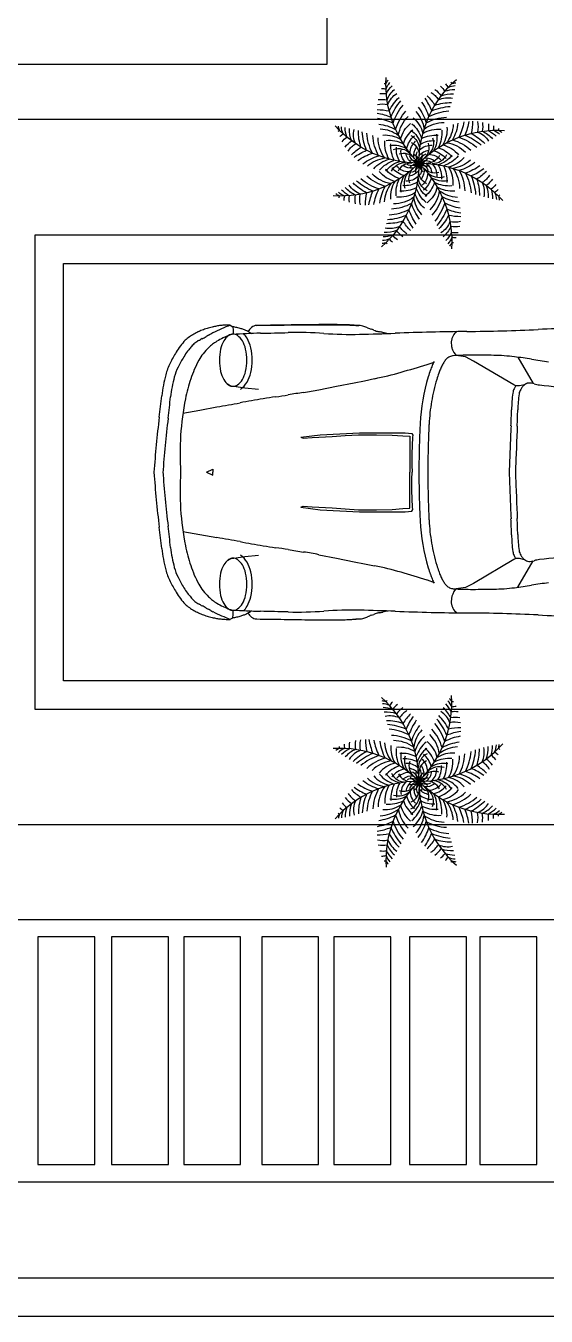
# Model space of a CAD drawing. Header units: metres. Extents: x -658 to -58, y -713 to -118.
# Drawn here: x -203.29 to -200.55, y -147.15 to -140.35 of the extents above; entities that cross this region are included whole.
import ezdxf

# ---------------------------------------------------------------- set-up
doc = ezdxf.new("R2010")
doc.units = ezdxf.units.M
doc.header["$LTSCALE"] = 100
doc.layers.add('plan', color=8, linetype='Continuous')

# ---------------------------------------------------------------- blocks, each defined once
blk = doc.blocks.new('A$C36E066C0')
for p, q in [((0.4023, 1.554), (0.4152, 1.5455)), ((0.4152, 1.5455), (0.4173, 1.5285)), ((0.4173, 1.5285), (0.4173, 1.5051)), ((0.5415, 1.5521), (0.8316, 1.5564)), ((0.8316, 1.5564), (0.985, 1.5564)), ((0.985, 1.5564), (1.0781, 1.5521)), ((1.0648, 1.5521), (1.0804, 1.5521)), ((1.5814, 1.4092), (1.5938, 1.3937)), ((1.6427, 1.3862), (1.5938, 1.3937)), ((1.6856, 1.3648), (1.6427, 1.3862)), ((1.8975, 1.2387), (1.6856, 1.3648)), ((1.918, 1.3851), (2, 1.2462)), ((1.4406, 1.3466), (1.477, 1.3594)), ((0.3874, 1.2444), (0.4074, 1.2328)), ((0.4074, 1.2328), (0.4208, 1.2316)), ((0.4208, 1.2316), (0.4792, 1.2231)), ((0.8696, 1.2132), (0.963, 1.2319)), ((0.963, 1.2319), (1.0564, 1.2505)), ((1.0564, 1.2505), (1.1097, 1.2612)), ((1.1097, 1.2612), (1.1631, 1.2719)), ((1.9082, 1.2333), (1.8975, 1.2387)), ((1.927, 1.2333), (1.9082, 1.2333)), ((1.9547, 1.2401), (1.927, 1.2333)), ((0.4792, 1.2231), (0.5517, 1.2158)), ((0.153, 1.0907), (0.2422, 1.1066)), ((0.2422, 1.1066), (0.3315, 1.1225)), ((0.7737, 0.963), (0.8759, 0.9758)), ((0.7737, 0.963), (0.7865, 0.9576)), ((0.7865, 0.9576), (0.8339, 0.9612)), ((0.8339, 0.9612), (0.9398, 0.9667)), ((0.8759, 0.9758), (1.0844, 0.9868)), ((0.9398, 0.9667), (1.0073, 0.9722)), ((1.0073, 0.9722), (1.0784, 0.9758)), ((1.0784, 0.9758), (1.1733, 0.9758)), ((1.0844, 0.9868), (1.2573, 0.9868)), ((1.1733, 0.9758), (1.2554, 0.974)), ((1.2554, 0.974), (1.312, 0.9703)), ((1.2573, 0.9868), (1.3248, 0.9868)), ((1.312, 0.9703), (1.3485, 0.9685)), ((1.3248, 0.9868), (1.3594, 0.9831)), ((1.3485, 0.9685), (1.3485, 0.9375)), ((1.3594, 0.9831), (1.3649, 0.974)), ((1.3631, 0.963), (1.3594, 0.8755)), ((1.3649, 0.974), (1.3631, 0.963)), ((1.3485, 0.9375), (1.3485, 0.9028)), ((1.3485, 0.9028), (1.3485, 0.8718)), ((1.3485, 0.8718), (1.3485, 0.839)), ((1.3485, 0.839), (1.3485, 0.8025)), ((1.3594, 0.8755), (1.3594, 0.8152)), ((0.2768, 0.7784), (0.3109, 0.7939)), ((0.2768, 0.7784), (0.3109, 0.763)), ((0.3109, 0.7939), (0.3109, 0.7784)), ((0.3109, 0.763), (0.3109, 0.7784)), ((1.3485, 0.8025), (1.3485, 0.7784)), ((1.3485, 0.7544), (1.3485, 0.7784)), ((1.3485, 0.7179), (1.3485, 0.7544)), ((1.3594, 0.8152), (1.3613, 0.7784)), ((1.3594, 0.7417), (1.3613, 0.7784)), ((1.3485, 0.6851), (1.3485, 0.7179)), ((1.3485, 0.6541), (1.3485, 0.6851)), ((1.3594, 0.6814), (1.3594, 0.7417)), ((1.3631, 0.5939), (1.3594, 0.6814)), ((1.3485, 0.6194), (1.3485, 0.6541)), ((1.3485, 0.5884), (1.3485, 0.6194)), ((0.7737, 0.5939), (0.7865, 0.5993)), ((0.7737, 0.5939), (0.8759, 0.5811)), ((0.7865, 0.5993), (0.8339, 0.5957)), ((0.8339, 0.5957), (0.9398, 0.5902)), ((0.8759, 0.5811), (1.0844, 0.5701)), ((0.9398, 0.5902), (1.0073, 0.5847)), ((1.0073, 0.5847), (1.0784, 0.5811)), ((1.0784, 0.5811), (1.1733, 0.5811)), ((1.0844, 0.5701), (1.2573, 0.5701)), ((1.1733, 0.5811), (1.2554, 0.5829)), ((1.2554, 0.5829), (1.312, 0.5866)), ((1.2573, 0.5701), (1.3248, 0.5701)), ((1.312, 0.5866), (1.3485, 0.5884)), ((1.3248, 0.5701), (1.3594, 0.5738)), ((1.3594, 0.5738), (1.3649, 0.5829)), ((1.3649, 0.5829), (1.3631, 0.5939)), ((0.153, 0.4662), (0.2422, 0.4503)), ((0.2422, 0.4503), (0.3315, 0.4344)), ((0.4792, 0.3338), (0.5517, 0.3411)), ((0.8696, 0.3437), (0.963, 0.325)), ((0.3874, 0.3125), (0.4074, 0.3241)), ((0.4074, 0.3241), (0.4208, 0.3252)), ((0.4208, 0.3252), (0.4792, 0.3338)), ((0.963, 0.325), (1.0564, 0.3064)), ((1.0564, 0.3064), (1.1097, 0.2957)), ((1.1097, 0.2957), (1.1631, 0.285)), ((1.8975, 0.3182), (1.6856, 0.1921)), ((1.9082, 0.3235), (1.8975, 0.3182)), ((1.927, 0.3235), (1.9082, 0.3235)), ((1.918, 0.1718), (2, 0.3107)), ((1.9547, 0.3168), (1.927, 0.3235)), ((1.4406, 0.2103), (1.477, 0.1975)), ((1.5814, 0.1477), (1.5938, 0.1632)), ((1.6427, 0.1707), (1.5938, 0.1632)), ((1.6856, 0.1921), (1.6427, 0.1707)), ((0.4023, 0.0029), (0.4152, 0.0114)), ((0.4152, 0.0114), (0.4173, 0.0284)), ((0.4173, 0.0284), (0.4173, 0.0518)), ((0.5415, 0.0048), (0.8316, 0.0005)), ((0.8316, 0.0005), (0.985, 0.0005)), ((0.985, 0.0005), (1.0781, 0.0048)), ((1.0648, 0.0048), (1.0804, 0.0048))]:
    blk.add_line(p, q)
for centre, radius, start, end in [((0.3748, 1.2217), 0.3293, 119.8734, 124.80301), ((0.3558, 1.2548), 0.2911, 114.48152, 119.87444), ((0.3917, 1.176), 0.3776, 110.32359, 114.47979), ((0.3905, 1.1791), 0.3744, 106.13389, 110.32509), ((0.5265, 1.0602), 0.5016, 118.47737, 120.00136), ((0.4134, 1.0998), 0.4569, 102.69849, 106.13259), ((-1.3993, 4.6208), 3.5464, 298.39725, 298.6128), ((0.4575, 1.217), 0.3308, 116.30616, 118.61707), ((0.7886, 0.547), 1.0782, 113.64201, 116.30239), ((0.396, 1.1771), 0.3776, 99.28109, 102.69805), ((0.3896, 1.2164), 0.3379, 95.46281, 99.28214), ((0.9696, 0.1337), 1.5294, 111.76847, 113.64398), ((0.39, 1.2124), 0.3419, 91.68783, 95.46247), ((0.5133, 1.1755), 0.345, 106.1475, 115.64411), ((0.4485, 1.4249), 0.0923, 126.35568, 150.00059), ((0.3901, 1.2083), 0.346, 87.96023, 91.69015), ((0.4173, 1.4671), 0.0398, 89.99943, 126.35451), ((0.374, 1.2645), 0.284, 77.09482, 81.65542), ((0.6497, -2.2609), 3.7734, 91.33953, 93.56327), ((0.4173, 1.4671), 0.0398, 53.64618, 90.00125), ((0.3695, 1.245), 0.304, 72.83418, 77.09467), ((0.3862, 1.4249), 0.0923, 29.99941, 53.64432), ((0.3835, 1.2902), 0.2567, 68.73997, 72.83625), ((0.3862, 1.4249), 0.1206, 29.99988, 44.4504), ((0.4156, 1.3727), 0.1682, 62.48362, 68.73734), ((0.4415, 1.4225), 0.112, 56.19424, 62.48342), ((0.6463, 1.3942), 0.1978, 131.72299, 140.06768), ((0.4366, 1.4152), 0.1209, 50.36375, 56.19307), ((0.5415, 1.5117), 0.0404, 90.00018, 131.72358), ((0.8898, -17.2721), 18.8274, 90.61848, 91.05987), ((-1.8254, 103.5862), 102.1028, 271.339567, 271.421743), ((1.1024, -21.8761), 23.4341, 90.66223, 91.01685), ((0.7555, -0.4209), 1.9364, 85.83472, 91.40818), ((1.0571, -26.3408), 27.8981, 90.30567, 90.46324), ((1.0373, 3.4607), 1.9554, 265.86173, 271.38122), ((0.9253, -1.6297), 3.1866, 88.92576, 90.30538), ((0.9549, -0.0525), 1.6092, 87.26796, 88.92607), ((0.9248, -0.6829), 2.2402, 86.07657, 87.26748), ((1.0804, 1.4853), 0.0669, 78.36929, 90.0038), ((0.6941, 17.6123), 16.1112, 271.38807, 272.0578), ((1.0691, 1.4303), 0.123, 72.04936, 78.36503), ((1.0171, 1.2699), 0.2916, 67.9848, 72.04165), ((1.3802, 2.1685), 0.6776, 248.00169, 249.74817), ((0.9325, 0.9556), 0.6153, 68.41152, 69.72804), ((1.2178, 1.6768), 0.1603, 248.43016, 253.48977), ((1.2166, 1.6728), 0.1561, 253.48322, 259.83803), ((1.0617, 0.809), 0.7215, 78.45877, 79.83241), ((1.6369, 3.6715), 2.1982, 258.69595, 259.07945), ((1.5381, 3.0908), 1.6094, 258.61889, 259.14237), ((1.9184, -16.8222), 18.3451, 91.42913, 92.0173), ((1.7715, -10.4791), 12.0003, 90.58435, 91.48324), ((1.6368, 1.4651), 0.068, 144.45983, 157.97376), ((1.6216, 1.476), 0.0494, 130.82069, 144.48949), ((1.6231, 1.4742), 0.0517, 117.7816, 130.83412), ((1.5552, 11.9372), 10.417, 270.51633, 271.55185), ((1.6685, 8.7872), 7.2652, 271.33188, 272.81739), ((2.2758, -2.7763), 4.3143, 90.8238, 93.32546), ((0.4946, 1.1835), 0.4409, 143.73929, 148.87603), ((0.3288, 1.3051), 0.2353, 134.10649, 143.7386), ((0.2865, 1.3487), 0.1746, 124.80231, 134.1062), ((0.3288, 1.3051), 0.1883, 137.40771, 143.74069), ((0.308, 1.346), 0.1461, 138.85088, 143.71142), ((0.3065, 1.3473), 0.1442, 133.92487, 138.85102), ((0.323, 1.3301), 0.168, 129.70021, 133.92805), ((0.2835, 1.3777), 0.1062, 123.00296, 129.69599), ((0.3026, 1.3484), 0.1412, 118.55359, 123.00491), ((-0.2471, 2.3584), 1.0088, 298.55486, 299.17761), ((0.4421, 1.1224), 0.4064, 117.51298, 119.05833), ((-0.0169, 1.9984), 0.5826, 297.74875, 298.82699), ((0.5332, 1.1856), 0.35, 134.60557, 141.46144), ((-0.0378, 2.0409), 0.6299, 298.63133, 299.84479), ((0.444, 1.2761), 0.2229, 127.43722, 134.60661), ((0.473, 1.2382), 0.2706, 121.53286, 127.43593), ((0.52, 1.1616), 0.3605, 115.64501, 121.53432), ((0.5039, 1.3928), 0.1564, 150.00022, 166.91726), ((0.3308, 1.3928), 0.1564, 13.08274, 29.99978), ((0.3308, 1.3928), 0.1846, 13.08328, 30.00033), ((0.2292, 1.3692), 0.2889, 346.91693, 13.08307), ((1.6564, 1.4584), 0.0889, 169.04534, 180.16267), ((1.662, 1.4584), 0.0944, 180.16647, 190.6249), ((1.6508, 1.4595), 0.0831, 158.00957, 169.06153), ((1.6624, 1.4585), 0.0948, 190.60831, 200.97068), ((0.8716, 0.9558), 0.8814, 148.8759, 153.16089), ((0.8716, 0.9558), 0.8343, 148.87628, 153.16127), ((0.4946, 1.1835), 0.3939, 143.73774, 148.87447), ((0.7704, 1.0786), 0.6078, 151.48275, 161.63117), ((0.4469, 1.2544), 0.2396, 141.46259, 151.48381), ((0.6055, 1.3692), 0.2607, 166.91699, 179.99996), ((0.6055, 1.3692), 0.2607, 180.00004, 193.08301), ((0.2292, 1.3692), 0.2607, 0.00007, 13.08304), ((0.2292, 1.3692), 0.2607, 346.91696, 359.99993), ((1.745, 1.2226), 0.3022, 152.2643, 156.95154), ((1.8114, 1.1891), 0.3295, 148.57505, 151.98179), ((1.6073, 1.3138), 0.0903, 136.11199, 148.5659), ((1.5713, 1.3484), 0.0404, 122.15966, 136.11257), ((1.5879, 1.322), 0.0716, 114.3406, 122.19251), ((1.5866, 1.3249), 0.0684, 105.55749, 114.30096), ((1.5856, 1.3285), 0.0647, 96.3197, 105.57012), ((1.6606, 1.4579), 0.093, 201.00795, 211.57894), ((1.6729, -0.048), 1.4439, 91.68905, 93.74823), ((1.6771, -0.1894), 1.5853, 89.81494, 91.69012), ((1.6589, -5.821), 7.217, 88.94414, 89.81483), ((1.7719, 0.3126), 1.0823, 83.13492, 88.94354), ((1.6092, -1.0385), 2.4432, 81.00663, 83.1356), ((3.4878, 10.8304), 9.5735, 261.00605, 261.54936), ((0.3659, 1.2117), 0.3146, 153.16066, 165.18359), ((0.3659, 1.2117), 0.2676, 153.16006, 165.18299), ((0.5039, 1.3456), 0.1564, 193.08274, 209.99978), ((0.3308, 1.3456), 0.1564, 330.00022, 346.91726), ((0.3308, 1.3456), 0.1846, 329.94746, 346.91737), ((0.8192, 2.9912), 1.7534, 281.30932, 286.00756), ((-1.1142, 9.7301), 8.7641, 286.00842, 286.94807), ((2.0981, 1.0855), 0.6812, 160.1822, 163.24567), ((1.862, 1.1705), 0.4302, 156.66585, 160.17283), ((2.098, 1.0854), 0.6341, 160.16874, 163.23221), ((1.8655, 1.1693), 0.387, 156.67681, 160.1838), ((1.7761, 1.2078), 0.2896, 151.96391, 156.65115), ((0.8156, 1.0928), 0.7797, 165.18367, 173.50522), ((0.8156, 1.0928), 0.7327, 165.18378, 173.50534), ((1.0169, 0.9968), 0.8675, 161.63174, 168.73771), ((0.4485, 1.3136), 0.0923, 210.00037, 233.64528), ((0.4173, 1.2713), 0.0398, 233.64348, 269.99855), ((0.4173, 1.2713), 0.0398, 270.00076, 306.35584), ((0.3862, 1.3136), 0.0923, 306.35472, 329.99963), ((0.3821, 1.3174), 0.126, 305.64844, 329.37429), ((2.4603, 0.9815), 1.058, 163.50618, 177.10121), ((2.4583, 0.982), 1.0089, 163.5146, 166.91905), ((2.0749, 1.1355), 0.1946, 150.04044, 154.91869), ((2.0474, 1.1507), 0.1302, 143.53339, 150.21372), ((1.9879, 1.1946), 0.0563, 128.05495, 143.53847), ((1.9843, 1.1993), 0.0504, 113.40919, 128.05801), ((1.9782, 1.2133), 0.0351, 92.33855, 113.41718), ((1.9803, 1.163), 0.0855, 72.98501, 92.33071), ((2.0496, 1.3897), 0.1516, 252.98394, 263.8509), ((3.2969, 12.9682), 11.7971, 263.85145, 264.80499), ((-18.0604, 3.2417), 18.2181, 353.14932, 353.50516), ((-18.0605, 3.2417), 18.2653, 353.14939, 353.50523), ((1.646, 0.8715), 1.509, 168.73736, 176.13631), ((78.7687, -436.4806), 444.5772, 100.129928, 100.145942), ((0.8652, -0.4927), 1.6839, 97.61572, 99.88534), ((0.2134, 4.1795), 3.0336, 278.12144, 279.38118), ((1.9432, -6.5016), 7.7867, 98.52516, 99.128), ((0.539, 2.8663), 1.6859, 278.52515, 281.30977), ((2.4583, 0.9819), 1.0089, 166.91421, 170.31865), ((2.6811, 1.0905), 0.7959, 172.36952, 178.76012), ((1.9674, 1.1861), 0.0758, 155.05778, 172.33198), ((2.6811, 1.0906), 0.7629, 172.37479, 178.76539), ((1.967, 1.1862), 0.0425, 155.12704, 172.40122), ((2.0644, 1.1409), 0.1499, 150.20594, 155.08419), ((-25.6919, 147.0118), 148.1921, 280.113913, 280.161953), ((2.4626, 0.9812), 1.0133, 173.72459, 177.12904), ((2.4626, 0.9813), 1.0133, 170.32654, 173.73099), ((-1.5952, 1.1827), 3.4814, 357.37981, 358.76648), ((-1.5952, 1.1831), 3.5143, 357.37247, 358.75914), ((6.419, 0.3007), 6.4373, 173.14941, 174.44653), ((6.419, 0.3007), 6.3902, 173.14939, 174.44651), ((2.0739, 0.9824), 0.6723, 175.50987, 177.66621), ((2.0739, 0.9824), 0.6253, 175.45572, 177.67186), ((21.0168, 0.2206), 19.151, 177.59703, 177.96264), ((20.9969, 0.2222), 19.0981, 177.5998, 177.96541), ((1.5737, 0.8764), 1.4365, 176.13645, 183.90951), ((5.0369, 0.8223), 3.6393, 177.7752, 178.6617), ((26.7262, -0.0242), 25.3452, 177.66191, 177.76647), ((5.0369, 0.822), 3.5923, 177.7713, 178.6578), ((26.7258, -0.0261), 25.2978, 177.65762, 177.76218), ((4.8715, 0.4512), 4.8824, 174.44648, 176.15671), ((4.8714, 0.4512), 4.8354, 174.44649, 176.15672), ((6.1794, 0.795), 4.7821, 178.65491, 179.32745), ((6.1794, 0.795), 4.7351, 178.65461, 179.32715), ((15.3177, 0.3202), 13.4524, 177.52374, 178.04299), ((15.3457, 0.319), 13.4475, 177.52294, 178.04219), ((4.5875, 0.8136), 3.1902, 179.32497, 180.63047), ((4.5875, 0.8137), 3.1431, 179.32741, 179.98492), ((4.8714, 1.1057), 4.8824, 183.84329, 185.55352), ((4.8714, 1.1057), 4.8354, 183.84328, 185.55351), ((1.5737, 0.6805), 1.4365, 176.09049, 183.86355), ((4.5875, 0.7433), 3.1902, 179.36953, 180.67503), ((4.3456, 0.8139), 2.9013, 179.98767, 180.7), ((4.3456, 0.743), 2.9013, 179.3, 180.01233), ((15.3177, 1.2367), 13.4524, 181.95701, 182.47626), ((15.3457, 1.2379), 13.4475, 181.95781, 182.47706), ((6.1793, 0.7619), 4.7821, 180.67255, 181.34509), ((4.5875, 0.7432), 3.1431, 180.01508, 180.67259), ((6.1794, 0.7619), 4.7351, 180.67286, 181.34539), ((6.419, 1.2562), 6.4373, 185.55347, 186.85059), ((6.419, 1.2562), 6.3902, 185.55349, 186.85061), ((5.0369, 0.7346), 3.6393, 181.3383, 182.2248), ((5.0369, 0.7349), 3.5923, 181.3422, 182.2287), ((21.0168, 1.3363), 19.151, 182.03736, 182.40297), ((20.9969, 1.3347), 19.0981, 182.03459, 182.4002), ((1.646, 0.6854), 1.509, 183.8637, 191.26264), ((26.7262, 1.5811), 25.3452, 182.23353, 182.33809), ((2.0739, 0.5745), 0.6723, 182.33379, 184.49014), ((26.7258, 1.583), 25.2978, 182.23782, 182.34238), ((2.0739, 0.5745), 0.6253, 182.32801, 184.54414), ((-18.0604, -1.6848), 18.2181, 6.49484, 6.85068), ((-18.0605, -1.6848), 18.2653, 6.49477, 6.85061), ((2.4603, 0.5754), 1.058, 182.89879, 196.49382), ((2.4626, 0.5757), 1.0133, 182.87103, 186.27548), ((-1.5952, 0.3742), 3.4814, 1.23352, 2.62019), ((-1.5952, 0.3738), 3.5143, 1.24086, 2.62753), ((-25.6919, -145.4549), 148.1921, 79.83806, 79.886101), ((78.7687, 438.0375), 444.5772, 259.854058, 259.870072), ((2.4626, 0.5756), 1.0133, 186.26902, 189.67346), ((2.6811, 0.4664), 0.7959, 181.23988, 187.63048), ((2.6811, 0.4663), 0.7629, 181.23461, 187.62521), ((0.8156, 0.4641), 0.7797, 186.49477, 194.81633), ((0.8156, 0.4641), 0.7327, 186.49466, 194.81622), ((1.0169, 0.5601), 0.8675, 191.26228, 198.36825), ((0.3821, 0.2395), 0.126, 30.62641, 54.35227), ((0.8652, 2.0495), 1.6839, 260.11386, 262.38347), ((0.2135, -2.6226), 3.0336, 80.6196, 81.87934), ((1.9432, 8.0585), 7.7867, 260.872, 261.47484), ((0.539, -1.3094), 1.6859, 78.69023, 81.47485), ((2.4583, 0.575), 1.0089, 189.68134, 193.08579), ((2.4583, 0.5749), 1.0089, 193.08096, 196.48541), ((1.9674, 0.3708), 0.0758, 187.66802, 204.94222), ((1.967, 0.3707), 0.0425, 187.59874, 204.87292), ((2.0644, 0.416), 0.1499, 204.91587, 209.79412), ((2.0474, 0.4062), 0.1302, 209.78622, 216.46655), ((0.3659, 0.3452), 0.2676, 194.81701, 206.83994), ((0.7704, 0.4783), 0.6078, 198.36884, 208.51726), ((0.5039, 0.2113), 0.1564, 150.00019, 166.91724), ((0.4485, 0.2433), 0.0923, 126.35475, 149.99966), ((0.4173, 0.2856), 0.0398, 90.00145, 126.35652), ((0.4173, 0.2856), 0.0398, 53.64416, 89.99924), ((0.3862, 0.2433), 0.0923, 30.00034, 53.64525), ((0.3308, 0.2113), 0.1564, 13.08276, 29.99981), ((0.3308, 0.2113), 0.1846, 13.08262, 30.05253), ((0.8192, -1.4343), 1.7534, 73.99208, 78.69032), ((2.0981, 0.4714), 0.6812, 196.75433, 199.8178), ((2.098, 0.4715), 0.6341, 196.76779, 199.83126), ((2.0749, 0.4213), 0.1946, 205.08136, 209.95961), ((1.9879, 0.3623), 0.0563, 216.46153, 231.94505), ((1.9843, 0.3576), 0.0504, 231.93847, 246.58729), ((1.9782, 0.3436), 0.0351, 246.58694, 267.66557), ((1.9803, 0.3939), 0.0855, 267.66923, 287.01493), ((2.0496, 0.1672), 0.1516, 96.1491, 107.01606), ((3.2969, -11.4113), 11.7971, 95.19501, 96.14855), ((0.3659, 0.3452), 0.3146, 194.81612, 206.83905), ((0.8716, 0.6011), 0.8343, 206.8387, 211.1237), ((0.6055, 0.1877), 0.2607, 166.91699, 179.99996), ((0.2292, 0.1877), 0.2607, 0.00007, 13.08304), ((0.2292, 0.1877), 0.2889, 346.91693, 13.08307), ((-1.1141, -8.1732), 8.7641, 73.0523, 73.99195), ((1.862, 0.3864), 0.4302, 199.82717, 203.33415), ((1.745, 0.3342), 0.3022, 203.04846, 207.7357), ((1.8655, 0.3876), 0.387, 199.8162, 203.32319), ((1.7761, 0.3491), 0.2896, 203.34885, 208.03609), ((1.8114, 0.3678), 0.3295, 208.01813, 211.42487), ((0.8716, 0.6011), 0.8814, 206.83952, 211.12451), ((0.4946, 0.3734), 0.4409, 211.12397, 216.26071), ((0.4946, 0.3734), 0.3939, 211.12553, 216.26226), ((0.3288, 0.2518), 0.1883, 216.25941, 222.59239), ((0.4469, 0.3025), 0.2396, 208.51615, 218.53736), ((0.5332, 0.3713), 0.35, 218.53861, 225.39448), ((0.6055, 0.1877), 0.2607, 180.00004, 193.083), ((0.2292, 0.1877), 0.2607, 346.91697, 359.99994), ((1.6073, 0.2431), 0.0903, 211.4342, 223.88811), ((1.5713, 0.2085), 0.0404, 223.88301, 237.83592), ((1.5879, 0.2349), 0.0716, 237.81222, 245.66412), ((1.5866, 0.232), 0.0684, 245.69934, 254.44281), ((1.5856, 0.2284), 0.0647, 254.42988, 263.6803), ((1.6606, 0.099), 0.093, 148.42114, 158.99214), ((1.6729, 1.6049), 1.4439, 266.25177, 268.31095), ((1.6771, 1.7463), 1.5853, 268.30988, 270.18506), ((1.6589, 7.3779), 7.217, 270.18517, 271.05586), ((1.7719, 1.2443), 1.0823, 271.05646, 276.86508), ((1.6092, 2.5954), 2.4432, 276.8644, 278.99337), ((3.4878, -9.2735), 9.5735, 98.45064, 98.99395), ((0.3288, 0.2518), 0.2353, 216.2614, 225.89351), ((0.2865, 0.2082), 0.1746, 225.89371, 235.19761), ((0.308, 0.2109), 0.1461, 216.28858, 221.14912), ((0.3065, 0.2096), 0.1442, 221.14898, 226.07513), ((0.323, 0.2268), 0.168, 226.07175, 230.29959), ((0.2835, 0.1792), 0.1062, 230.30401, 236.99704), ((0.3026, 0.2085), 0.1412, 236.99535, 241.44667), ((-0.2471, -0.8015), 1.0088, 60.82239, 61.44514), ((0.4421, 0.4345), 0.4064, 240.94141, 242.48675), ((-0.0169, -0.4415), 0.5826, 61.17327, 62.25151), ((-0.0378, -0.484), 0.6299, 60.15521, 61.36867), ((0.444, 0.2807), 0.2229, 225.39339, 232.56278), ((0.473, 0.3187), 0.2706, 232.56407, 238.46714), ((0.52, 0.3953), 0.3605, 238.46568, 244.35499), ((0.5039, 0.164), 0.1564, 193.08276, 209.99981), ((0.5133, 0.3814), 0.345, 244.35589, 253.8525), ((0.4485, 0.132), 0.0923, 209.99941, 233.64432), ((0.3862, 0.132), 0.0923, 306.35568, 330.00059), ((0.3308, 0.164), 0.1564, 330.00019, 346.91724), ((0.3862, 0.132), 0.1206, 315.55072, 330.00124), ((0.3308, 0.164), 0.1846, 329.99967, 346.91672), ((1.662, 0.0985), 0.0944, 169.37508, 179.83351), ((1.6564, 0.0985), 0.0889, 179.83702, 190.95435), ((1.6624, 0.0984), 0.0948, 159.02932, 169.39169), ((1.6508, 0.0974), 0.0831, 190.93946, 201.99142), ((0.3748, 0.3352), 0.3293, 235.19709, 240.1267), ((0.3558, 0.3021), 0.2911, 240.12556, 245.51848), ((0.3917, 0.3809), 0.3776, 245.5201, 249.6763), ((0.3905, 0.3778), 0.3744, 249.67502, 253.86622), ((0.5265, 0.4967), 0.5016, 239.99842, 241.52242), ((0.4134, 0.4571), 0.4569, 253.86741, 257.30151), ((-1.3993, -3.0639), 3.5464, 61.38742, 61.60296), ((0.4575, 0.3398), 0.3308, 241.38271, 243.69362), ((0.7886, 1.0099), 1.0782, 243.69767, 246.35805), ((0.396, 0.3798), 0.3776, 257.30195, 260.71891), ((0.3896, 0.3405), 0.3379, 260.71786, 264.53719), ((0.9696, 1.4231), 1.5294, 246.35602, 248.23153), ((0.39, 0.3445), 0.3419, 264.53505, 268.3097), ((0.3901, 0.3486), 0.346, 268.31233, 272.04226), ((0.4173, 0.0897), 0.0398, 233.64549, 270.00057), ((0.6497, 3.8178), 3.7734, 266.43673, 268.66047), ((0.374, 0.2924), 0.284, 278.34472, 282.90532), ((0.4173, 0.0897), 0.0398, 269.99875, 306.35382), ((0.3695, 0.3119), 0.304, 282.90533, 287.16582), ((0.3835, 0.2667), 0.2567, 287.16375, 291.26003), ((0.4156, 0.1842), 0.1682, 291.26249, 297.51622), ((0.4415, 0.1344), 0.112, 297.51681, 303.80599), ((0.6463, 0.1627), 0.1978, 219.93224, 228.27693), ((0.4366, 0.1417), 0.1209, 303.80693, 309.63625), ((0.5415, 0.0452), 0.0404, 228.27642, 269.99982), ((0.8899, 18.829), 18.8274, 268.93977, 269.38116), ((-1.8254, -102.0294), 102.1028, 88.578257, 88.660433), ((1.1023, 23.433), 23.4341, 268.98354, 269.33816), ((0.7555, 1.9778), 1.9364, 268.59182, 274.16528), ((1.0571, 27.8977), 27.8981, 269.53676, 269.69433), ((1.0373, -1.9038), 1.9554, 88.61878, 94.13827), ((0.9253, 3.1866), 3.1866, 269.69462, 271.07424), ((0.9549, 1.6094), 1.6092, 271.07393, 272.73204), ((0.9248, 2.2398), 2.2402, 272.73245, 273.92336), ((1.0804, 0.0716), 0.0669, 269.99644, 281.63096), ((0.6941, -16.0555), 16.1112, 87.9422, 88.61193), ((1.0691, 0.1266), 0.123, 281.63497, 287.95064), ((1.0171, 0.287), 0.2916, 287.95835, 292.0152), ((1.3802, -0.6116), 0.6776, 110.25183, 111.99831), ((0.9325, 0.6013), 0.6153, 290.27174, 291.58826), ((1.2178, -0.1199), 0.1603, 106.51023, 111.56984), ((1.2166, -0.1159), 0.1561, 100.16197, 106.51678), ((1.0617, 0.7479), 0.7215, 280.16759, 281.54123), ((1.6369, -2.1146), 2.1982, 100.92055, 101.30405), ((1.5381, -1.5339), 1.6094, 100.85763, 101.38111), ((1.9184, 18.3791), 18.3451, 267.98268, 268.57085), ((1.7715, 12.036), 12.0003, 268.51676, 269.41565), ((1.6368, 0.0918), 0.068, 202.02624, 215.54017), ((1.6216, 0.0809), 0.0494, 215.51051, 229.17931), ((1.6231, 0.0826), 0.0517, 229.16588, 242.2184), ((1.5552, -10.3803), 10.417, 88.44817, 89.48368), ((1.6685, -7.2303), 7.2652, 87.18261, 88.66812), ((2.2758, 4.3332), 4.3143, 266.67454, 269.1762)]:
    blk.add_arc(centre, radius, start, end)
blk = doc.blocks.new('A$C5CF46EA4')
for centre, radius, start, end in [((-0.286, 0.95), 1.231, 359.7866, 48.3263), ((0.078, 1.819), 1.231, 314.7866, 3.3263), ((1.172, 1.759), 0.151, 24.8917, 42.059), ((0.531, 1.681), 0.151, 69.8917, 87.059), ((0.542, 1.615), 0.185, 63.8335, 89.4867), ((0.539, 1.358), 0.401, 72.9286, 88.3029), ((0.581, 1.37), 0.34, 69.575, 93.1547), ((0.703, 1.732), 0.151, 136.0206, 143.5444), ((0.783, 1.687), 0.185, 134.6388, 149.6026), ((0.967, 1.486), 0.401, 130.0973, 140.5075), ((0.974, 1.488), 0.34, 127.3086, 143.8611), ((0.942, 1.512), 0.249, 121.1923, 148.041), ((1.054, 1.504), 0.249, 20.3951, 57.4318), ((0.988, 1.504), 0.34, 24.575, 48.1547), ((0.95, 1.524), 0.401, 27.9286, 43.3029), ((1.133, 1.704), 0.185, 18.8335, 44.4867), ((1.343, 1.313), 0.401, 85.0973, 95.5075), ((1.331, 1.673), 0.151, 91.0206, 98.5444), ((1.355, 1.585), 0.185, 89.6388, 104.6026), ((0.627, 1.418), 0.249, 65.3951, 102.4318), ((0.591, 1.037), 0.576, 71.9185, 90.3789), ((0.551, 0.916), 0.657, 67.3064, 85.7916), ((1.259, 1.28), 0.576, 134.6721, 148.0815), ((1.412, 1.273), 0.657, 143.8063, 157.6936), ((1.389, 1.28), 0.581, 144.3968, 162.2019), ((0.677, 1.208), 0.581, 17.7981, 40.471), ((0.646, 1.203), 0.657, 22.3064, 40.7916), ((0.759, 1.261), 0.576, 26.9185, 45.3789), ((1.344, 1.349), 0.249, 76.1923, 103.041), ((1.349, 1.309), 0.34, 82.3086, 98.8611), ((0.57, 0.941), 0.581, 62.7981, 85.471), ((0.618, 0.942), 0.511, 61.1304, 87.3372), ((1.355, 1.247), 0.511, 141.857, 163.8696), ((1.256, 1.266), 0.372, 138.1649, 171.5062), ((1.221, 1.195), 0.328, 130.7054, 166.1838), ((0.803, 1.197), 0.372, 8.4938, 45.209), ((0.711, 1.175), 0.511, 16.1304, 42.3372), ((1.496, 0.869), 0.581, 99.3968, 117.2019), ((1.507, 0.847), 0.657, 98.8063, 112.6936), ((1.404, 0.96), 0.576, 89.6721, 103.0815), ((0.071, 0.078), 1.231, 44.7866, 93.3263), ((0.132, 1.172), 0.151, 114.8917, 132.059), ((0.187, 1.133), 0.185, 108.8335, 134.4867), ((0.218, 1.331), 0.151, 181.0206, 188.5444), ((0.367, 0.95), 0.401, 117.9286, 133.3029), ((0.306, 1.355), 0.185, 179.6388, 194.6026), ((0.387, 0.988), 0.34, 114.575, 138.1547), ((0.386, 1.054), 0.249, 110.3951, 147.4318), ((0.578, 1.343), 0.401, 175.0973, 185.5075), ((0.582, 1.349), 0.34, 172.3086, 188.8611), ((0.542, 1.344), 0.249, 166.1923, 193.041), ((0.931, 1.404), 0.576, 179.6721, 193.0815), ((1.044, 1.507), 0.657, 188.8063, 202.6936), ((1.022, 1.496), 0.581, 189.3968, 207.2019), ((1.022, 1.449), 0.511, 186.857, 208.8696), ((0.938, 1.392), 0.372, 183.1649, 216.5062), ((0.963, 1.317), 0.328, 175.7054, 211.1838), ((0.667, 1.022), 0.372, 53.4938, 90.209), ((1.056, 1.279), 0.363, 175.49, 205.9395), ((0.732, 0.993), 0.328, 58.8162, 95.6638), ((1.259, 1.103), 0.363, 130.49, 160.9395), ((1.185, 1.092), 0.265, 124.9214, 166.046), ((0.95, 2.177), 1.231, 269.7866, 318.3263), ((0.774, 1.04), 0.363, 19.0605, 48.6559), ((0.829, 1.13), 0.328, 13.8162, 50.6638), ((1.392, 0.953), 0.372, 93.1649, 126.5062), ((1.449, 0.869), 0.511, 96.857, 118.8696), ((0.916, 1.34), 0.657, 337.3064, 355.7916), ((1.037, 1.3), 0.576, 341.9185, 0.3789), ((1.418, 1.264), 0.249, 335.3951, 12.4318), ((1.37, 1.31), 0.34, 339.575, 3.1547), ((1.358, 1.352), 0.401, 342.9286, 358.3029), ((1.615, 1.349), 0.185, 333.8335, 359.4867), ((1.732, 1.188), 0.151, 46.0206, 53.5444), ((1.681, 1.36), 0.151, 339.8917, 357.059), ((0.63, 0.759), 0.576, 116.9185, 135.3789), ((0.687, 0.646), 0.657, 112.3064, 130.7916), ((0.683, 0.677), 0.581, 107.7981, 130.471), ((0.716, 0.711), 0.511, 106.1304, 132.3372), ((0.694, 0.803), 0.372, 98.4938, 135.209), ((0.761, 0.829), 0.328, 103.8162, 140.6638), ((0.757, 0.891), 0.363, 64.0605, 93.6559), ((1.012, 1.218), 0.265, 169.9214, 211.046), ((0.792, 0.929), 0.265, 58.954, 94.9495), ((0.965, 1.169), 0.18, 162.0705, 224.1396), ((0.812, 0.963), 0.18, 45.8604, 93.8935), ((0.993, 1.116), 0.157, 161.9033, 227.5819), ((1.117, 1.089), 0.18, 117.0705, 179.1396), ((1.1, 1.032), 0.157, 116.9033, 182.5819), ((0.863, 1.052), 0.18, 0.8604, 48.8935), ((0.825, 1.042), 0.265, 13.954, 49.9495), ((1.218, 0.879), 0.265, 79.9214, 121.046), ((1.279, 0.835), 0.363, 85.49, 115.9395), ((1.317, 0.928), 0.328, 85.7054, 121.1838), ((0.891, 1.134), 0.363, 334.0605, 3.6559), ((0.993, 1.159), 0.328, 328.8162, 5.6638), ((1.022, 1.224), 0.372, 323.4938, 0.209), ((0.942, 1.273), 0.511, 331.1304, 357.3372), ((0.941, 1.32), 0.581, 332.7981, 355.471), ((1.512, 0.948), 0.249, 31.1923, 58.041), ((1.488, 0.917), 0.34, 37.3086, 53.8611), ((1.486, 0.924), 0.401, 40.0973, 50.5075), ((1.687, 1.108), 0.185, 44.6388, 59.6026), ((0.695, 1.221), 0.328, 220.7054, 256.1838), ((0.788, 1.259), 0.363, 220.49, 250.9395), ((0.851, 0.774), 0.363, 109.0605, 138.6559), ((0.799, 1.185), 0.265, 214.9214, 256.046), ((0.801, 1.117), 0.18, 207.0705, 269.1396), ((0.849, 0.825), 0.265, 103.954, 139.9495), ((0.839, 0.863), 0.18, 90.8604, 138.8935), ((0.858, 1.1), 0.157, 206.9033, 272.5819), ((0.865, 0.846), 0.157, 82.4181, 128.5699), ((0.818, 0.932), 0.157, 37.4181, 83.5699), ((0.827, 0.935), 0.119, 5.0251, 71.6696), ((1.029, 1.029), 0.119, 171.5256, 224.9749), ((0.855, 1.022), 0.119, 320.0251, 26.6696), ((1.064, 0.945), 0.119, 126.5256, 179.9749), ((0.935, 1.064), 0.119, 275.0251, 341.6696), ((0.846, 1.026), 0.157, 352.4181, 38.5699), ((1.116, 0.898), 0.157, 71.9033, 137.5819), ((0.932, 1.073), 0.157, 307.4181, 353.5699), ((1.169, 0.926), 0.18, 72.0705, 134.1396), ((0.963, 1.079), 0.18, 315.8604, 3.8935), ((0.929, 1.099), 0.265, 328.954, 4.9495), ((1.266, 0.635), 0.372, 48.1649, 81.5062), ((1.247, 0.536), 0.511, 51.857, 73.8696), ((1.28, 0.502), 0.581, 54.3968, 72.2019), ((1.273, 0.479), 0.657, 53.8063, 67.6936), ((1.28, 0.632), 0.576, 44.6721, 58.0815), ((0.941, -0.286), 1.231, 89.7866, 138.3263), ((0.611, 1.259), 0.576, 224.6721, 238.0815), ((0.618, 1.412), 0.657, 233.8063, 247.6936), ((0.61, 1.389), 0.581, 234.3968, 252.2019), ((0.643, 1.355), 0.511, 231.857, 253.8696), ((0.624, 1.256), 0.372, 228.1649, 261.5062), ((0.949, 0.618), 0.511, 151.1304, 177.3372), ((0.869, 0.667), 0.372, 143.4938, 180.209), ((0.898, 0.732), 0.328, 148.8162, 185.6638), ((1.813, 0.071), 1.231, 134.7866, 183.3263), ((1, 0.757), 0.363, 154.0605, 183.6559), ((0.962, 0.792), 0.265, 148.954, 184.9495), ((0.775, 0.993), 0.157, 251.9033, 317.5819), ((0.928, 0.812), 0.18, 135.8604, 183.8935), ((0.959, 0.818), 0.157, 127.4181, 173.5699), ((0.869, 0.855), 0.119, 50.0251, 116.6696), ((0.956, 0.827), 0.119, 95.0251, 161.6696), ((0.862, 1.029), 0.119, 261.5256, 314.9749), ((0.945, 1.064), 0.119, 216.5256, 269.9749), ((0.791, 0.858), 0.157, 296.9033, 2.5819), ((1.045, 0.865), 0.157, 172.4181, 218.5699), ((0.827, 0.945), 0.119, 306.5256, 359.9749), ((1.036, 0.869), 0.119, 140.0251, 206.6696), ((1.029, 0.861), 0.119, 81.5256, 134.9749), ((1.819, 1.813), 1.231, 224.7866, 273.3263), ((2.177, 0.941), 1.231, 179.7866, 228.3263), ((0.945, 0.827), 0.119, 36.5256, 89.9749), ((0.861, 0.862), 0.119, 351.5256, 44.9749), ((1.022, 1.036), 0.119, 230.0251, 296.6696), ((1.064, 0.956), 0.119, 185.0251, 251.6696), ((1.073, 0.959), 0.157, 217.4181, 263.5699), ((0.898, 0.775), 0.157, 341.9033, 47.5819), ((1.026, 1.045), 0.157, 262.4181, 308.5699), ((1.032, 0.791), 0.157, 26.9033, 92.5819), ((1.052, 1.028), 0.18, 270.8604, 318.8935), ((1.089, 0.773), 0.18, 27.0705, 89.1396), ((1.042, 1.066), 0.265, 283.954, 319.9495), ((1.092, 0.706), 0.265, 34.9214, 76.046), ((1.04, 1.117), 0.363, 289.0605, 318.6559), ((1.13, 1.062), 0.328, 283.8162, 320.6638), ((1.103, 0.631), 0.363, 40.49, 70.9395), ((1.195, 0.67), 0.328, 40.7054, 76.1838), ((0.403, 0.974), 0.34, 217.3086, 233.8611), ((0.378, 0.942), 0.249, 211.1923, 238.041), ((0.473, 0.627), 0.249, 155.3951, 192.4318), ((0.854, 0.591), 0.576, 161.9185, 180.3789), ((0.975, 0.551), 0.657, 157.3064, 175.7916), ((0.949, 0.57), 0.581, 152.7981, 175.471), ((0.612, 1.056), 0.363, 265.49, 295.9395), ((0.673, 1.012), 0.265, 259.9214, 301.046), ((0.722, 0.965), 0.18, 252.0705, 314.1396), ((1.117, 0.851), 0.363, 199.0605, 228.6559), ((1.066, 0.849), 0.265, 193.954, 229.9495), ((1.028, 0.839), 0.18, 180.8604, 228.8935), ((0.773, 0.801), 0.18, 297.0705, 359.1396), ((0.706, 0.799), 0.265, 304.9214, 346.046), ((1.079, 0.928), 0.18, 225.8604, 273.8935), ((1.099, 0.962), 0.265, 238.954, 274.9495), ((0.926, 0.722), 0.18, 342.0705, 44.1396), ((0.879, 0.673), 0.265, 349.9214, 31.046), ((0.835, 0.612), 0.363, 355.49, 25.9395), ((0.928, 0.574), 0.328, 355.7054, 31.1838), ((1.197, 1.088), 0.372, 278.4938, 315.209), ((0.953, 0.499), 0.372, 3.1649, 36.5062), ((1.175, 1.18), 0.511, 286.1304, 312.3372), ((1.208, 1.213), 0.581, 287.7981, 310.471), ((1.203, 1.245), 0.657, 292.3064, 310.7916), ((1.261, 1.132), 0.576, 296.9185, 315.3789), ((0.158, 0.703), 0.151, 226.0206, 233.5444), ((0.21, 0.531), 0.151, 159.8917, 177.059), ((0.204, 0.783), 0.185, 224.6388, 239.6026), ((0.276, 0.542), 0.185, 153.8335, 179.4867), ((0.404, 0.967), 0.401, 220.0973, 230.5075), ((0.533, 0.539), 0.401, 162.9286, 178.3029), ((0.521, 0.581), 0.34, 159.575, 183.1547), ((0.442, 1.022), 0.511, 276.857, 298.8696), ((0.499, 0.938), 0.372, 273.1649, 306.5062), ((0.574, 0.963), 0.328, 265.7054, 301.1838), ((1.18, 0.716), 0.511, 196.1304, 222.3372), ((1.088, 0.694), 0.372, 188.4938, 225.209), ((1.062, 0.761), 0.328, 193.8162, 230.6638), ((0.631, 0.788), 0.363, 310.49, 340.9395), ((0.67, 0.695), 0.328, 310.7054, 346.1838), ((0.635, 0.624), 0.372, 318.1649, 351.5062), ((1.134, 1), 0.363, 244.0605, 273.6559), ((1.159, 0.898), 0.328, 238.8162, 275.6638), ((1.224, 0.869), 0.372, 233.4938, 270.209), ((0.869, 0.442), 0.511, 6.857, 28.8696), ((0.869, 0.395), 0.581, 9.3968, 27.2019), ((0.847, 0.384), 0.657, 8.8063, 22.6936), ((0.96, 0.487), 0.576, 359.6721, 13.0815), ((1.349, 0.547), 0.249, 346.1923, 13.041), ((1.504, 0.836), 0.249, 290.3951, 327.4318), ((1.504, 0.903), 0.34, 294.575, 318.1547), ((1.309, 0.541), 0.34, 352.3086, 8.8611), ((1.524, 0.941), 0.401, 297.9286, 313.3029), ((1.313, 0.548), 0.401, 355.0973, 5.5075), ((1.704, 0.757), 0.185, 288.8335, 314.4867), ((1.585, 0.536), 0.185, 359.6388, 14.6026), ((1.673, 0.56), 0.151, 1.0206, 8.5444), ((1.759, 0.719), 0.151, 294.8917, 312.059), ((0.384, 1.044), 0.657, 278.8063, 292.6936), ((0.395, 1.022), 0.581, 279.3968, 297.2019), ((1.245, 0.687), 0.657, 202.3064, 220.7916), ((1.213, 0.683), 0.581, 197.7981, 220.471), ((0.536, 0.643), 0.511, 321.857, 343.8696), ((0.502, 0.61), 0.581, 324.3968, 342.2019), ((1.273, 0.949), 0.511, 241.1304, 267.3372), ((1.32, 0.949), 0.581, 242.7981, 265.471), ((0.487, 0.931), 0.576, 269.6721, 283.0815), ((0.547, 0.542), 0.249, 256.1923, 283.041), ((0.836, 0.386), 0.249, 200.3951, 237.4318), ((1.132, 0.63), 0.576, 206.9185, 225.3789), ((0.479, 0.618), 0.657, 323.8063, 337.6936), ((0.632, 0.611), 0.576, 314.6721, 328.0815), ((1.34, 0.975), 0.657, 247.3064, 265.7916), ((1.3, 0.854), 0.576, 251.9185, 270.3789), ((0.541, 0.582), 0.34, 262.3086, 278.8611), ((0.548, 0.578), 0.401, 265.0973, 275.5075), ((0.941, 0.367), 0.401, 207.9286, 223.3029), ((0.903, 0.387), 0.34, 204.575, 228.1547), ((0.948, 0.378), 0.249, 301.1923, 328.041), ((0.917, 0.403), 0.34, 307.3086, 323.8611), ((1.264, 0.473), 0.249, 245.3951, 282.4318), ((0.924, 0.404), 0.401, 310.0973, 320.5075), ((1.31, 0.521), 0.34, 249.575, 273.1547), ((1.352, 0.533), 0.401, 252.9286, 268.3029), ((0.536, 0.306), 0.185, 269.6388, 284.6026), ((0.56, 0.218), 0.151, 271.0206, 278.5444), ((0.719, 0.132), 0.151, 204.8917, 222.059), ((0.757, 0.187), 0.185, 198.8335, 224.4867), ((1.108, 0.204), 0.185, 314.6388, 329.6026), ((1.349, 0.276), 0.185, 243.8335, 269.4867), ((1.188, 0.158), 0.151, 316.0206, 323.5444), ((1.36, 0.21), 0.151, 249.8917, 267.059)]:
    blk.add_arc(centre, radius, start, end)
blk = doc.blocks.new('flower29')
blk.add_blockref('A$C5CF46EA4', (-1.039, -0.704))
blk = doc.blocks.new('A$Cc2be8e3e')
at = {"layer": 'plan'}
for p, q in [((-2.0028, 7.6189), (-17.4469, 7.6189)), ((-2.0028, 3.9001), (-17.4469, 3.9001)), ((-28.5491, 3.4019), (-2.0028, 3.4019)), ((-14.7275, 3.3095), (-15.0275, 3.3095)), ((-15.0275, 3.3095), (-15.0275, 2.1095)), ((-14.7275, 2.1095), (-14.7275, 3.3095)), ((-14.3383, 3.3095), (-14.6383, 3.3095)), ((-14.6383, 3.3095), (-14.6383, 2.1095)), ((-14.3383, 2.1095), (-14.3383, 3.3095)), ((-13.9583, 3.3095), (-14.2583, 3.3095)), ((-14.2583, 3.3095), (-14.2583, 2.1095)), ((-13.9583, 2.1095), (-13.9583, 3.3095)), ((-13.5467, 3.3095), (-13.8467, 3.3095)), ((-13.8467, 3.3095), (-13.8467, 2.1095)), ((-13.5467, 2.1095), (-13.5467, 3.3095)), ((-13.1667, 3.3095), (-13.4667, 3.3095)), ((-13.4667, 3.3095), (-13.4667, 2.1095)), ((-13.1667, 2.1095), (-13.1667, 3.3095)), ((-12.7667, 3.3095), (-13.0667, 3.3095)), ((-13.0667, 3.3095), (-13.0667, 2.1095)), ((-12.7667, 2.1095), (-12.7667, 3.3095)), ((-12.3967, 3.3095), (-12.6967, 3.3095)), ((-12.6967, 3.3095), (-12.6967, 2.1095)), ((-12.3967, 2.1095), (-12.3967, 3.3095)), ((-15.0275, 2.1095), (-14.7275, 2.1095)), ((-14.6383, 2.1095), (-14.3383, 2.1095)), ((-14.2583, 2.1095), (-13.9583, 2.1095)), ((-13.8467, 2.1095), (-13.5467, 2.1095)), ((-13.4667, 2.1095), (-13.1667, 2.1095)), ((-13.0667, 2.1095), (-12.7667, 2.1095)), ((-12.6967, 2.1095), (-12.3967, 2.1095)), ((-17.4035, 2.0171), (-2.0028, 2.0171)), ((-2.0028, 1.5095), (-30.0035, 1.5095)), ((-41.8028, 1.3095), (-1.5028, 1.3095))]:
    blk.add_line(p, q, dxfattribs=at)
for points in [[(-13.8035, 14.7095), (-13.5035, 14.7095), (-13.5035, 7.9095), (-18.1035, 7.9095), (-18.1035, 8.3095)], [(-10.0424, 6.8595), (-10.0424, 7.0095), (-15.0424, 7.0095), (-15.0424, 4.5095), (-10.0424, 4.5095), (-10.0424, 4.6595), (-14.8924, 4.6595), (-14.8924, 6.8595), (-10.0424, 6.8595)]]:
    blk.add_lwpolyline(points, dxfattribs=at)
at = {"layer": 'plan', "yscale": 0.478125, "zscale": 0.478125, "rotation": 90}
for p, xscale in [((-12.9025, 7.3446), -0.478125), ((-12.9025, 4.1744), 0.478125)]:
    blk.add_blockref('flower29', p, dxfattribs=dict(at, xscale=xscale))
at = {"layer": 'plan'}
blk.add_blockref('A$C36E066C0', (-14.4149, 4.981), dxfattribs=at)

msp = doc.modelspace()

# ---------------------------------------------------------------- block references
at = {"layer": 'plan'}
msp.add_blockref('A$Cc2be8e3e', (-188.202, -148.4607), dxfattribs=at)

doc.saveas('drawing.dxf')
